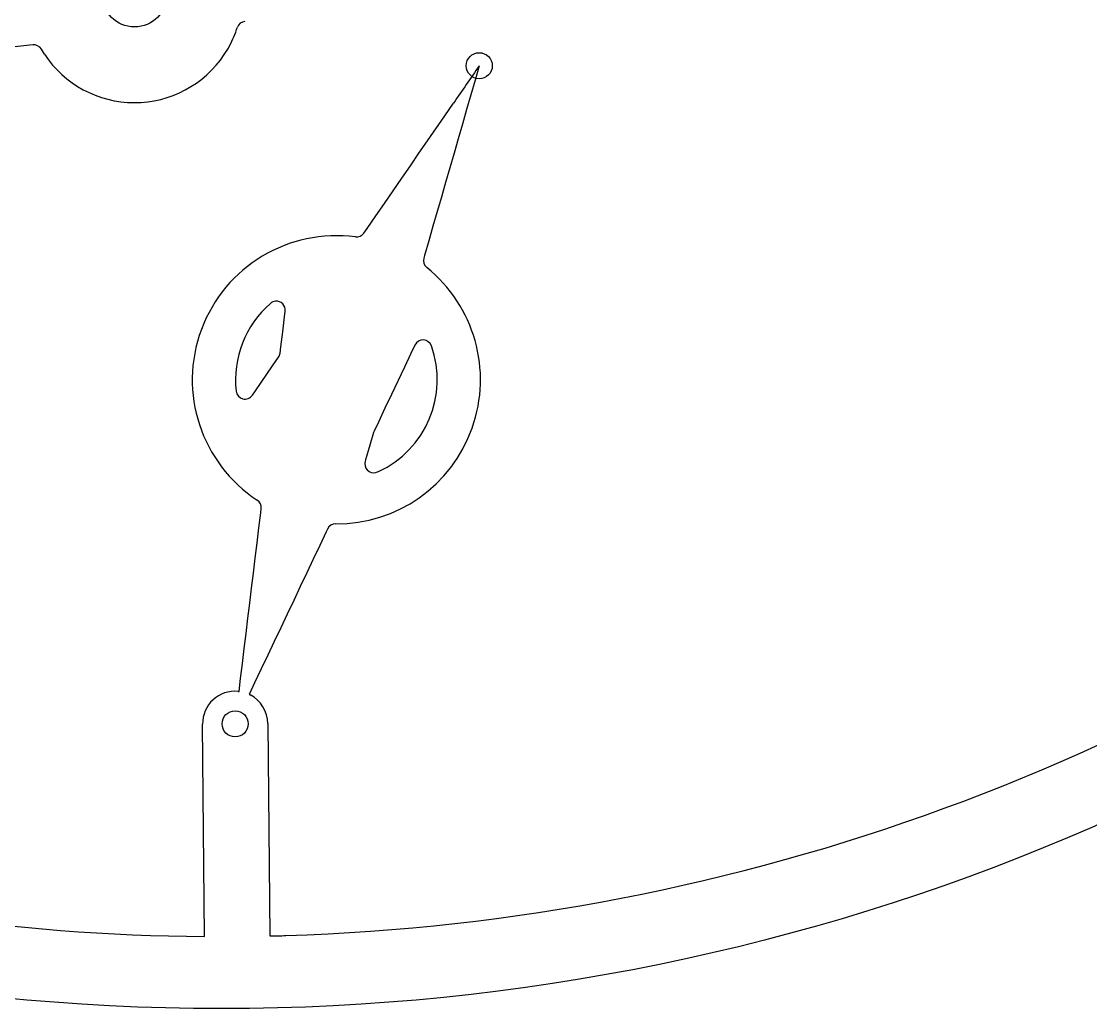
# Model space of a CAD drawing. Header units: millimetres. Extents: x -61 to 61, y -61 to 61.
# Drawn here: x -5.59 to 24.29, y -60.75 to -33.16 of the extents above; entities that cross this region are included whole.
import ezdxf

# ---------------------------------------------------------------- set-up
doc = ezdxf.new("R2010")
doc.units = ezdxf.units.MM
for name, color, linetype in [('CUT_INNER', 6, 'Continuous'), ('CUT_OUTER', 1, 'Continuous'), ('ENGRAVE', 7, 'Continuous')]:
    doc.layers.add(name, color=color, linetype=linetype)

msp = doc.modelspace()

# ---------------------------------------------------------------- linework, layer by layer
at = {"layer": 'CUT_INNER'}
for points in [[(-5.2757, -33.815), (-5.3576, -33.824), (-5.7795, -33.8707), (-6.2014, -33.9173), (-6.6233, -33.964), (-7.0452, -34.0106), (-7.4671, -34.0573), (-7.889, -34.104)], [(-4.9475, -34.0789), (-5.0338, -33.9349)], [(7.2045, -34.3998), (7.2035, -34.4043), (7.0876, -34.8063), (6.8524, -35.622), (6.7348, -36.0299), (6.6172, -36.4377), (6.4996, -36.8456), (6.3821, -37.2534), (6.2645, -37.6613), (6.1469, -38.0691), (6.0293, -38.477), (5.9117, -38.8848), (5.7941, -39.2927), (5.6765, -39.7005), (5.655, -39.7753)], [(3.9839, -39.078), (4.0764, -38.9437), (4.317, -38.5941), (4.5577, -38.2444), (4.7984, -37.8948), (5.0391, -37.5452), (5.2797, -37.1955), (5.5204, -36.8459), (5.7611, -36.4963), (6.2424, -35.797), (6.4831, -35.4474)], [(1.6407, -42.4317), (1.6619, -42.2579), (1.7131, -41.8365), (1.7642, -41.4151), (1.783, -41.2604)], [(5.4062, -42.2049), (5.2955, -42.4382), (5.1135, -42.8217), (4.7495, -43.5886), (4.5675, -43.9721), (4.3855, -44.3556), (4.2641, -44.6114), (4.2562, -44.6301), (4.2498, -44.6493), (4.1479, -45.0026), (4.0303, -45.4104), (4.0178, -45.454)], [(0.8655, -43.6082), (0.9476, -43.4889), (1.4289, -42.7896), (1.5985, -42.5433)], [(4.3139, -45.7669), (4.3377, -45.7602)], [(0.4633, -51.8829), (0.4919, -51.8869), (0.5355, -51.5278), (0.5867, -51.1065), (0.6379, -50.6851), (0.6891, -50.2637), (0.7403, -49.8424), (0.7915, -49.421), (0.8427, -48.9997), (0.8939, -48.5783), (0.9451, -48.1569), (0.9963, -47.7356), (1.0475, -47.3142), (1.0987, -46.8928), (1.1122, -46.7817)], [(2.9661, -47.3466), (2.9297, -47.4233), (2.7477, -47.8068), (2.5657, -48.1903), (2.3837, -48.5737), (2.2018, -48.9572), (2.0198, -49.3407), (1.8378, -49.7241), (1.6558, -50.1076), (1.4738, -50.4911), (1.2919, -50.8746), (1.1099, -51.258), (0.9279, -51.6415), (0.7728, -51.9683), (0.8045, -51.983)], [(-0.4742, -58.734), (-0.5289, -52.7989)], [(1.2936, -52.7822), (1.3482, -58.7205)]]:
    msp.add_lwpolyline(points, dxfattribs=at)
for centre, radius, start, end in [((0.6811, -33.4078), 0.25, 96.31017, 160.3125), ((-2.295, -32.4733), 2.8696, 331.55603, 342.76515), ((-5.2482, -34.0635), 0.25, 30.9375, 96.31017), ((-3.2574, -31.9132), 3.9827, 326.88834, 331.06527), ((-2.4311, -32.4086), 3.0203, 213.57551, 326.19675), ((980.7359, -705.5792), 1182.4741, 145.4165478, 145.4781807), ((3.2124, -43.1763), 4.0276, 82.38834, 236.7081), ((3.778, -38.9363), 0.25, 262.62368, 325.45761), ((3.2125, -43.1763), 4.0275, 269.7283, 51.17083), ((5.8952, -39.8446), 0.25, 163.91739, 230.97656), ((3.2123, -43.1762), 2.8192, 130.82624, 186.50205), ((1.535, -41.2306), 0.2504, 96.11504, 131.46138), ((1.5349, -41.2302), 0.25, 353.07241, 96.09037), ((5.632, -42.3121), 0.25, 19.33594, 154.61263), ((1.3926, -42.4016), 0.25, 325.45761, 353.07241), ((3.2124, -43.1763), 2.8193, 294.59455, 19.62805), ((0.6596, -43.4664), 0.25, 186.67969, 325.45761), ((4.258, -45.5233), 0.25, 163.91739, 282.92386), ((0.0005, -0.0026), 58.7335, 271.758143, 308.48144), ((4.1568, -45.2655), 0.5268, 290.08003, 295.76657), ((0.864, -46.7516), 0.25, 353.07241, 56.60156), ((3.1919, -47.4538), 0.25, 89.66209, 154.61263), ((0.3823, -52.7906), 0.9113, 84.90234, 180.52734), ((0.3823, -52.7906), 0.9112, 0.52734, 62.40234), ((-0.0027, -0.0133), 58.7227, 253.834446, 269.539948), ((0.5933, -21.4726), 37.2556, 271.16103, 271.85991)]:
    msp.add_arc(centre, radius, start, end, dxfattribs=at)
at = {"layer": 'CUT_OUTER'}
msp.add_circle((0, 0), 60.75, dxfattribs=at)
at = {"layer": 'ENGRAVE'}
for centre, radius in [((-2.4312, -32.4084), 0.9062), ((7.2052, -34.3985), 0.3645), ((0.3819, -52.7919), 0.3645)]:
    msp.add_circle(centre, radius, dxfattribs=at)

doc.saveas('drawing.dxf')
